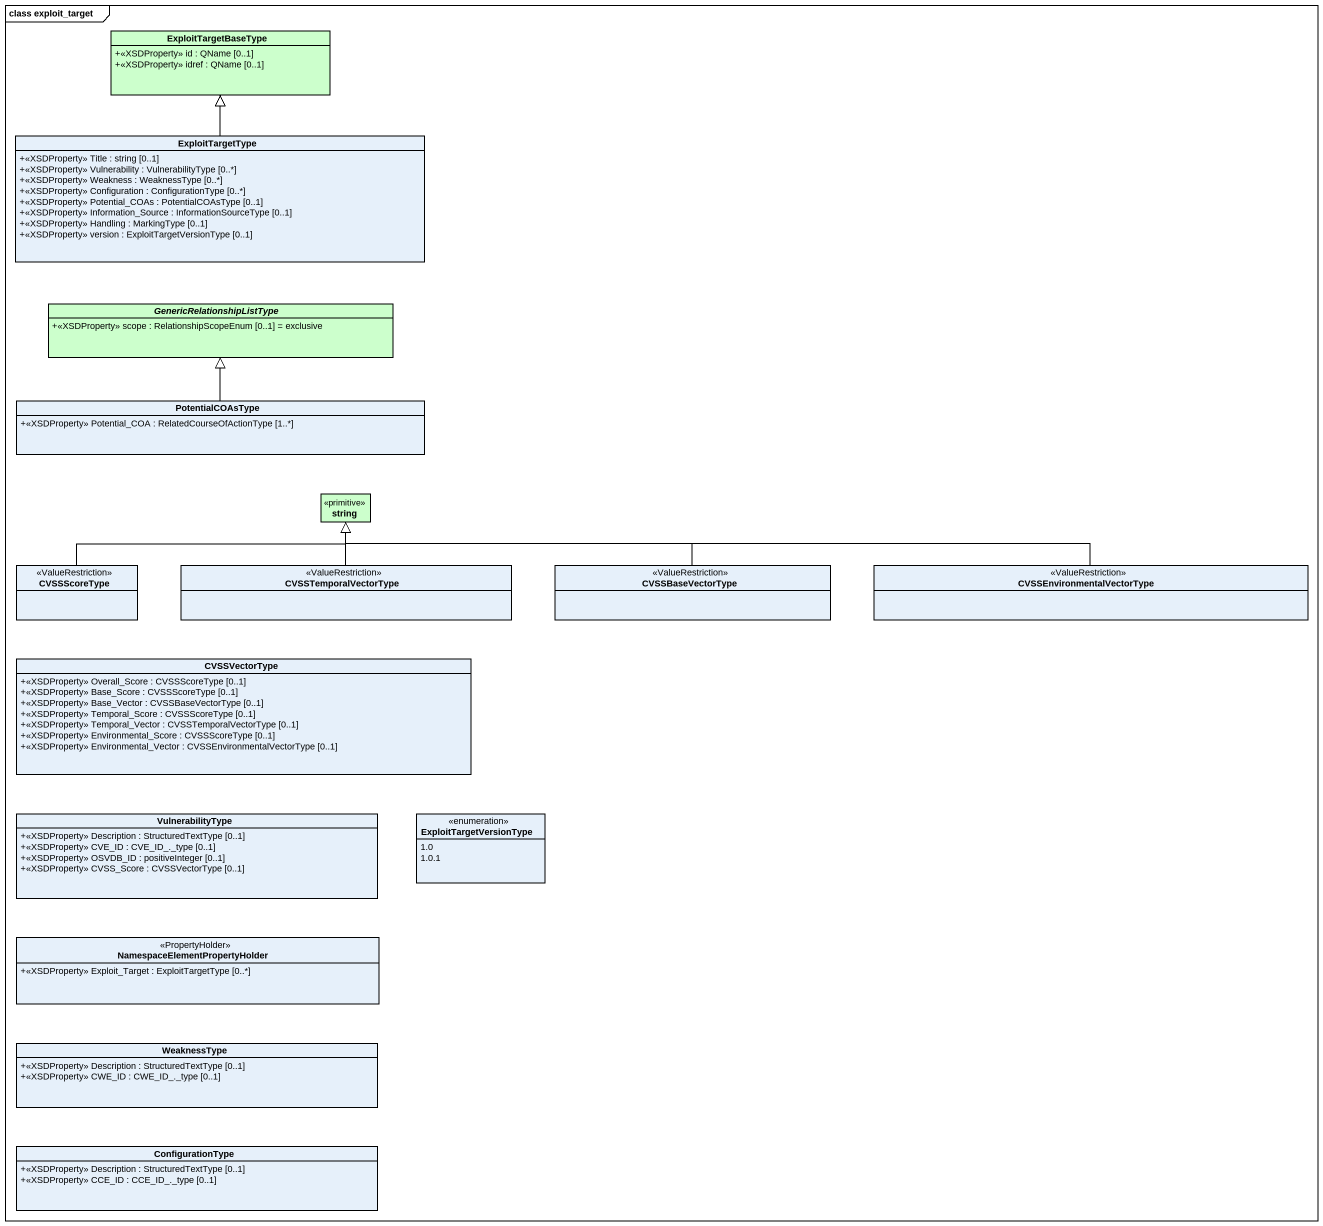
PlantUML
@startuml
mainframe class exploit_target
hide circle
hide empty members
skinparam classAttributeIconSize 0
class ExploitTargetBaseType #CCFFCC {
  +<<XSDProperty>> id : QName [0..1]
  +<<XSDProperty>> idref : QName [0..1]
}
class ExploitTargetType {
  +<<XSDProperty>> Title : string [0..1]
  +<<XSDProperty>> Vulnerability : VulnerabilityType [0..*]
  +<<XSDProperty>> Weakness : WeaknessType [0..*]
  +<<XSDProperty>> Configuration : ConfigurationType [0..*]
  +<<XSDProperty>> Potential_COAs : PotentialCOAsType [0..1]
  +<<XSDProperty>> Information_Source : InformationSourceType [0..1]
  +<<XSDProperty>> Handling : MarkingType [0..1]
  +<<XSDProperty>> version : ExploitTargetVersionType [0..1]
}
abstract class GenericRelationshipListType #CCFFCC {
  +<<XSDProperty>> scope : RelationshipScopeEnum [0..1] = exclusive
}
class PotentialCOAsType {
  +<<XSDProperty>> Potential_COA : RelatedCourseOfActionType [1..*]
}
class string <<primitive>> #CCFFCC
class CVSSScoreType <<ValueRestriction>>
class CVSSTemporalVectorType <<ValueRestriction>>
class CVSSBaseVectorType <<ValueRestriction>>
class CVSSEnvironmentalVectorType <<ValueRestriction>>
class CVSSVectorType {
  +<<XSDProperty>> Overall_Score : CVSSScoreType [0..1]
  +<<XSDProperty>> Base_Score : CVSSScoreType [0..1]
  +<<XSDProperty>> Base_Vector : CVSSBaseVectorType [0..1]
  +<<XSDProperty>> Temporal_Score : CVSSScoreType [0..1]
  +<<XSDProperty>> Temporal_Vector : CVSSTemporalVectorType [0..1]
  +<<XSDProperty>> Environmental_Score : CVSSScoreType [0..1]
  +<<XSDProperty>> Environmental_Vector : CVSSEnvironmentalVectorType [0..1]
}
class VulnerabilityType {
  +<<XSDProperty>> Description : StructuredTextType [0..1]
  +<<XSDProperty>> CVE_ID : CVE_ID_._type [0..1]
  +<<XSDProperty>> OSVDB_ID : positiveInteger [0..1]
  +<<XSDProperty>> CVSS_Score : CVSSVectorType [0..1]
}
enum ExploitTargetVersionType {
  1.0
  1.0.1
}
class "NamespaceElementPropertyHolder" as NamespaceElementPropertyHold <<PropertyHolder>> {
  +<<XSDProperty>> Exploit_Target : ExploitTargetType [0..*]
}
class WeaknessType {
  +<<XSDProperty>> Description : StructuredTextType [0..1]
  +<<XSDProperty>> CWE_ID : CWE_ID_._type [0..1]
}
class ConfigurationType {
  +<<XSDProperty>> Description : StructuredTextType [0..1]
  +<<XSDProperty>> CCE_ID : CCE_ID_._type [0..1]
}
ExploitTargetType -up-|> ExploitTargetBaseType
PotentialCOAsType -up-|> GenericRelationshipListType
CVSSScoreType -right-|> string
CVSSTemporalVectorType -up-|> string
CVSSBaseVectorType -left-|> string
CVSSEnvironmentalVectorType -left-|> string
@enduml
